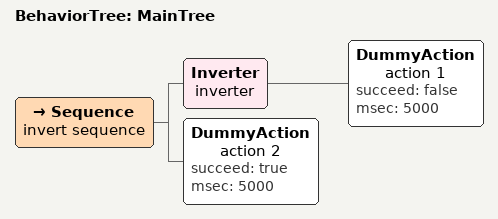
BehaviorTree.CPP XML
<root BTCPP_format="4" main_tree_to_execute="MainTree">

    <BehaviorTree ID="MainTree">
        <Sequence name="invert sequence">
            <Inverter name="inverter">
                <DummyAction
                    name="action 1"
                    succeed="false"
                    msec="5000"
                />
            </Inverter>
            <DummyAction
                name="action 2"
                succeed="true"
                msec="5000"
            />
        </Sequence>
    </BehaviorTree>

</root>
